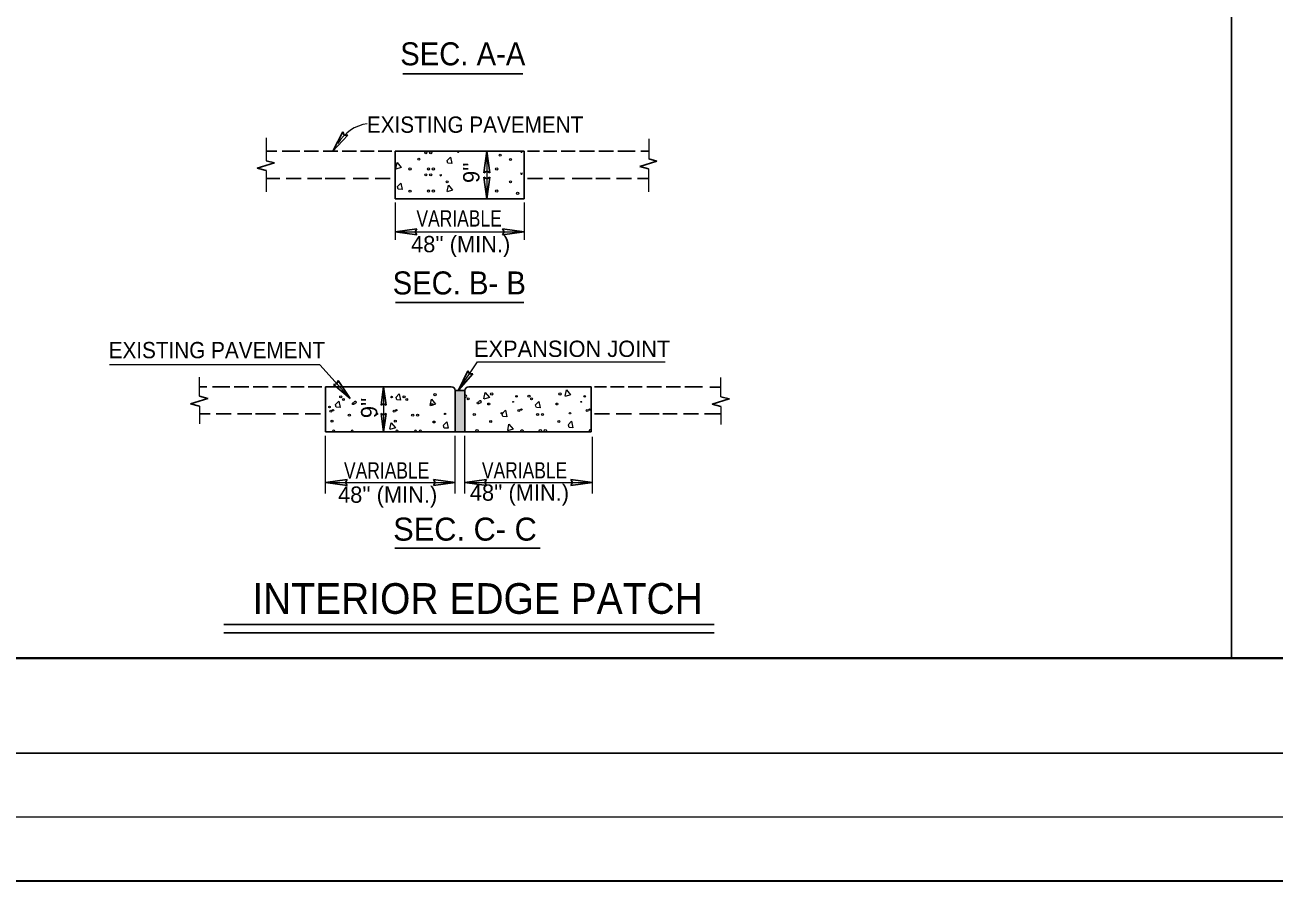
# Model space of a CAD drawing. Extents: x 68 to 441, y -138 to 136.
# Drawn here: x 121.4 to 219.8, y -137.9 to -70.6 of the extents above; entities that cross this region are included whole.
import ezdxf
from ezdxf.enums import TextEntityAlignment as Align

# ---------------------------------------------------------------- set-up
doc = ezdxf.new("R2010")
doc.units = 0
doc.header["$LTSCALE"] = 0.51
doc.layers.add('1', color=7, linetype='Continuous', lineweight=13)

msp = doc.modelspace()

# ---------------------------------------------------------------- hatches: boundary and pattern name
at = {"layer": '1'}
msp.add_hatch(color=256, dxfattribs=at).paths.add_polyline_path([(155.2862, -99.3321), (156.0617, -99.3323), (156.062, -102.5873), (155.2862, -102.5871)])

# ---------------------------------------------------------------- linework, layer by layer
at = {"layer": '1', "lineweight": 25}
for p, q in [((216.4217, 84.6188), (216.4214, -120.384)), ((151.1807, -74.4117), (160.6256, -74.412)), ((145.6557, -80.4996), (146.4441, -78.9721)), ((145.6557, -80.4996), (146.8268, -79.2413)), ((141.2482, -80.4946), (140.409, -80.4946)), ((143.0496, -80.4946), (141.6781, -80.4946)), ((144.5369, -80.4946), (143.3967, -80.4946)), ((146.0577, -80.4946), (144.884, -80.4946)), ((147.512, -80.4946), (146.4048, -80.4948)), ((148.9002, -80.4946), (147.8425, -80.4948)), ((150.3018, -80.4946), (149.2142, -80.4948)), ((157.7753, -80.4948), (157.5413, -82.1978)), ((157.7753, -80.4948), (158.0093, -82.1978)), ((160.9729, -80.4946), (161.9317, -80.4948)), ((162.2457, -80.4946), (163.3034, -80.4948)), ((163.6339, -80.4948), (164.7412, -80.4948)), ((165.0882, -80.4946), (166.2617, -80.4946)), ((166.6087, -80.4948), (167.7489, -80.4948)), ((168.096, -80.4946), (169.4676, -80.4946)), ((169.8974, -80.4948), (170.5282, -80.4948)), ((141.0599, -81.4161), (139.7116, -81.8332)), ((140.409, -81.2424), (141.0599, -81.4161)), ((171.1791, -81.2671), (169.8307, -81.6842)), ((170.5282, -81.0934), (171.1791, -81.2671)), ((140.3964, -82.0159), (139.7116, -81.8332)), ((141.4959, -82.6381), (140.3964, -82.6381)), ((143.1654, -82.6381), (141.9756, -82.6381)), ((144.7851, -82.6378), (143.6612, -82.6381)), ((146.6361, -82.6378), (145.066, -82.6381)), ((148.4538, -82.6378), (147.2473, -82.6378)), ((150.173, -82.6378), (148.9827, -82.6381)), ((157.7753, -84.2283), (157.5413, -82.5253)), ((157.7753, -84.2283), (157.5413, -82.5253)), ((157.7753, -84.2283), (158.0093, -82.5253)), ((157.7753, -84.2283), (158.0093, -82.5253)), ((160.9729, -82.6381), (162.163, -82.6381)), ((162.6917, -82.6378), (163.8984, -82.6378)), ((164.5096, -82.6381), (166.0797, -82.6381)), ((166.3606, -82.6381), (167.4847, -82.6381)), ((167.9805, -82.6381), (169.1703, -82.6383)), ((169.6497, -82.6381), (170.5091, -82.6383)), ((170.5157, -81.8669), (169.8307, -81.6842)), ((150.5742, -86.8369), (152.2772, -86.6029)), ((160.7177, -86.8372), (159.0147, -86.6032)), ((150.5742, -86.8369), (152.2772, -87.0709)), ((160.7177, -86.8372), (159.0147, -87.0712)), ((150.586, -92.3927), (160.7001, -92.393)), ((155.5392, -99.3139), (156.2877, -97.7665)), ((155.5392, -99.3139), (156.6774, -98.0258)), ((135.7491, -99.0301), (135.1472, -99.0301)), ((137.5505, -99.0301), (136.179, -99.0301)), ((139.0377, -99.0301), (137.8976, -99.0301)), ((140.5586, -99.0301), (139.3851, -99.0301)), ((142.0128, -99.0301), (140.9057, -99.0301)), ((143.401, -99.0301), (142.3433, -99.0301)), ((144.8028, -99.0301), (143.7151, -99.0301)), ((145.0753, -99.0301), (145.0753, -102.5868)), ((145.0753, -99.0301), (154.9843, -99.0303)), ((147.0345, -99.9674), (145.7199, -98.8597)), ((147.0345, -99.9674), (146.0674, -98.5463)), ((149.656, -99.0301), (149.457, -100.4777)), ((149.656, -99.0301), (149.457, -100.4777)), ((149.656, -99.0301), (149.8548, -100.4777)), ((149.656, -99.0301), (149.8548, -100.4777)), ((155.2862, -99.3321), (155.2862, -102.5871)), ((156.0617, -99.3323), (156.062, -102.5873)), ((156.3641, -99.0303), (165.9999, -99.0303)), ((165.9999, -99.0303), (165.9999, -102.5873)), ((166.2548, -99.0303), (167.2133, -99.0306)), ((167.5274, -99.0303), (168.5851, -99.0306)), ((168.9156, -99.0306), (170.0228, -99.0306)), ((170.3699, -99.0303), (171.5433, -99.0303)), ((171.8904, -99.0306), (173.0306, -99.0306)), ((173.378, -99.0303), (174.7495, -99.0303)), ((175.3279, -99.0673), (176.1872, -99.0676)), ((135.1472, -100.5566), (134.4623, -100.3739)), ((135.997, -101.1732), (135.1472, -101.1735)), ((137.6662, -101.1735), (136.4765, -101.1735)), ((139.2859, -101.1732), (138.1621, -101.1735)), ((141.1369, -101.1732), (139.5668, -101.1735)), ((142.9547, -101.173), (141.7481, -101.173)), ((144.6738, -101.1732), (143.4836, -101.1735)), ((149.6557, -102.5871), (149.4569, -101.1395)), ((149.6557, -102.5871), (149.8547, -101.1395)), ((166.2546, -101.1737), (167.4447, -101.1737)), ((167.9735, -101.1735), (169.1801, -101.1735)), ((169.7915, -101.1737), (171.3616, -101.1737)), ((171.6425, -101.1735), (172.7663, -101.1737)), ((173.2622, -101.1737), (174.452, -101.1737)), ((174.9314, -101.1737), (176.1985, -101.1737)), ((176.1985, -100.5936), (175.5137, -100.4109)), ((145.0753, -102.5868), (165.9999, -102.5873)), ((145.0927, -106.5737), (146.7957, -106.3397)), ((145.0927, -106.5737), (146.7957, -106.8077)), ((155.2865, -106.5735), (153.5835, -106.3395)), ((155.2865, -106.5735), (153.5835, -106.8075)), ((156.0623, -106.5737), (157.7653, -106.3397)), ((156.0623, -106.5737), (157.7653, -106.8077)), ((166.1072, -106.5735), (164.4042, -106.3395)), ((166.1072, -106.5735), (164.4042, -106.8075)), ((150.5297, -111.7392), (161.9822, -111.7394)), ((137.0883, -117.7512), (175.6918, -117.7518)), ((137.0886, -118.4117), (175.6918, -118.4123)), ((88.6602, -127.8839), (433.6647, -127.8839))]:
    msp.add_line(p, q, dxfattribs=at)
at = {"layer": '1'}
for p, q in [((140.409, -79.4334), (140.409, -81.2424)), ((170.5282, -79.5079), (170.5282, -81.0934)), ((157.7753, -80.4948), (157.7753, -84.2283)), ((140.3964, -82.0159), (140.3964, -83.6781)), ((170.5157, -81.8669), (170.5157, -83.6781)), ((150.5742, -84.5394), (150.5742, -87.4592)), ((160.7179, -84.5397), (160.7177, -87.4594)), ((150.5742, -86.8369), (160.7177, -86.8372)), ((135.1472, -99.7798), (135.1472, -98.2734)), ((176.1985, -99.8168), (176.1985, -98.2923)), ((149.656, -99.0301), (149.6557, -102.5871)), ((135.1472, -100.5566), (135.1472, -101.9596)), ((176.1985, -100.5936), (176.1985, -102.0155)), ((145.0927, -107.4364), (145.0927, -102.8972)), ((155.2865, -107.4364), (155.2862, -102.8969)), ((156.0623, -107.4364), (156.062, -102.8969)), ((166.1072, -107.4353), (166.1068, -102.9707)), ((145.0927, -106.5737), (155.2865, -106.5735)), ((156.0623, -106.5737), (166.1072, -106.5735)), ((73.6602, -132.8843), (433.6647, -132.8843))]:
    msp.add_line(p, q, dxfattribs=at)
at = {"layer": '1', "lineweight": 40}
msp.add_line((103.6606, -120.384), (428.6644, -120.384), dxfattribs=at)
at = {"layer": '1', "lineweight": 35}
msp.add_lwpolyline([(67.6197, -137.9371), (440.5157, -137.9371), (440.5157, 135.837), (67.6197, 135.837)], close=True, dxfattribs=at)
at = {"layer": '1', "lineweight": 25}
for points in [[(146.4441, -78.9721), (146.5617, -79.2158), (146.8268, -79.2413)], [(158.0093, -82.1978), (157.7729, -82.0661), (157.5413, -82.1978)], [(157.5413, -82.5253), (157.7777, -82.6571), (158.0093, -82.5253)], [(157.5413, -82.5253), (157.7777, -82.6571), (158.0093, -82.5253)], [(152.2772, -86.6029), (152.1454, -86.8393), (152.2772, -87.0709)], [(159.0147, -87.0712), (159.1464, -86.8347), (159.0147, -86.6032)], [(156.2877, -97.7665), (156.4116, -98.0072), (156.6774, -98.0258)], [(145.7199, -98.8597), (145.9837, -98.7993), (146.0674, -98.5463)], [(135.1472, -99.7798), (135.8107, -99.9568), (134.4623, -100.3739)], [(149.8548, -100.4777), (149.6539, -100.3657), (149.457, -100.4777)], [(149.8548, -100.4777), (149.6539, -100.3657), (149.457, -100.4777)], [(176.1985, -99.8168), (176.862, -99.9938), (175.5137, -100.4109)], [(149.4569, -101.1395), (149.6578, -101.2515), (149.8547, -101.1395)], [(146.7957, -106.3397), (146.6639, -106.5762), (146.7957, -106.8077)], [(153.5835, -106.8075), (153.7152, -106.5711), (153.5835, -106.3395)], [(157.7653, -106.3397), (157.6335, -106.5762), (157.7653, -106.8077)], [(164.4042, -106.8075), (164.5359, -106.5711), (164.4042, -106.3395)]]:
    msp.add_lwpolyline(points, dxfattribs=at)
for points in [[(150.5744, -84.2283), (160.7179, -84.2283), (160.7179, -80.4948), (150.5744, -80.4946)], [(155.2862, -99.3321), (156.0617, -99.3323), (156.062, -102.5873), (155.2862, -102.5871)]]:
    msp.add_lwpolyline(points, close=True, dxfattribs=at)
at = {"layer": '1'}
for points in [[(150.622, -81.8692), (150.7162, -81.3743), (151.0462, -81.7747), (150.6102, -81.8926)], [(154.6288, -81.2467), (154.9115, -80.9525), (155.0174, -81.4589), (154.7112, -81.4352), (154.6525, -81.2585)], [(150.7164, -83.2897), (150.9991, -82.9952), (151.105, -83.5019), (150.7987, -83.4783), (150.7398, -83.3018)], [(154.6628, -83.6532), (154.7569, -83.1583), (155.0867, -83.5588), (154.651, -83.6768)], [(147.0345, -99.9674), (144.6273, -97.2993), (128.0861, -97.2998)], [(155.5392, -99.3139), (157.0353, -97.0656), (171.8173, -97.0661)], [(163.9541, -99.7657), (164.0482, -99.2709), (164.3782, -99.6714), (163.9423, -99.7894)], [(145.848, -100.4542), (146.1307, -100.1597), (146.2364, -100.6663), (145.9303, -100.6424), (145.8714, -100.466)], [(147.4723, -100.3362), (147.4015, -100.3713), (147.3426, -100.4068), (147.2837, -100.4187), (147.2248, -100.4187), (147.1896, -100.3597), (147.2251, -100.3009), (147.2837, -100.2888), (147.3307, -100.2417), (147.3663, -100.1947), (147.4133, -100.1594), (147.4723, -100.1594), (147.4959, -100.2183), (147.4841, -100.2772)], [(147.4851, -100.2795), (147.471, -100.3348), (147.4692, -100.3362)], [(150.6079, -99.8752), (150.8906, -99.581), (150.9966, -100.0874), (150.6902, -100.0637), (150.6316, -99.8871)], [(153.3275, -100.5098), (153.4217, -100.0149), (153.7517, -100.4154), (153.3158, -100.5332)], [(157.3054, -100.2866), (157.2349, -100.3217), (157.176, -100.3572), (157.1172, -100.3691), (157.0582, -100.3691), (157.0228, -100.3102), (157.0582, -100.2513), (157.1172, -100.2392), (157.1642, -100.1922), (157.1997, -100.1451), (157.2467, -100.1098), (157.3057, -100.1098), (157.3293, -100.1688), (157.3175, -100.2277)], [(157.3185, -100.2299), (157.3042, -100.285), (157.3024, -100.2866)], [(157.5583, -99.9808), (157.6525, -99.4859), (157.9825, -99.8863), (157.5465, -100.0044)], [(161.5982, -100.4872), (161.8808, -100.1929), (161.9865, -100.6993), (161.6804, -100.6754), (161.6216, -100.499)], [(158.9704, -101.1816), (159.2531, -100.8871), (159.359, -101.3937), (159.0527, -101.3698), (158.9941, -101.1932)], [(150.1543, -102.3618), (150.2485, -101.867), (150.5785, -102.2674), (150.1425, -102.3855)], [(154.3429, -102.091), (154.6256, -101.7968), (154.7312, -102.3032), (154.4252, -102.2795), (154.3663, -102.1028)], [(159.4257, -102.4776), (159.5201, -101.9827), (159.8498, -102.3832), (159.4142, -102.501)], [(164.1761, -102.0414), (164.4587, -101.7472), (164.5647, -102.2536), (164.2586, -102.2299), (164.1997, -102.0532)]]:
    msp.add_lwpolyline(points, dxfattribs=at)
for centre, radius in [((152.9754, -80.6121), 0.0833), ((153.3612, -80.6121), 0.0833), ((152.4206, -81.1125), 0.0777), ((158.8303, -80.7984), 0.0833), ((159.6372, -81.1498), 0.0777), ((151.7389, -81.8905), 0.0882), ((152.9754, -82.3556), 0.0833), ((153.1906, -81.8848), 0.0872), ((153.3612, -82.3556), 0.0833), ((153.5764, -81.8848), 0.0872), ((158.562, -81.8848), 0.0872), ((151.7389, -83.634), 0.0882), ((153.1906, -83.6284), 0.0872), ((153.5764, -83.6284), 0.0872), ((154.6517, -82.8933), 0.0777), ((158.562, -83.6284), 0.0872), ((159.6372, -82.8933), 0.0777), ((160.2058, -83.8077), 0.0833), ((146.2795, -99.8192), 0.0829), ((146.4887, -100.0337), 0.0727), ((150.2819, -99.8434), 0.0609), ((151.2651, -99.8192), 0.0829), ((151.4743, -100.0337), 0.0727), ((153.467, -100.4399), 0.0779), ((153.7059, -99.6463), 0.0903), ((156.322, -99.9841), 0.0727), ((157.9289, -100.3903), 0.0779), ((158.1679, -99.5967), 0.0903), ((159.8465, -100.217), 0.0359), ((160.1153, -99.7938), 0.0609), ((161.0984, -99.7696), 0.0829), ((161.3076, -99.9841), 0.0727), ((163.3003, -100.3903), 0.0779), ((163.5393, -99.5967), 0.0903), ((165.2179, -100.217), 0.0359), ((165.4867, -99.7938), 0.0609), ((145.3954, -100.6204), 0.0609), ((145.4935, -100.9537), 0.0765), ((145.6819, -100.882), 0.0553), ((146.9603, -101.2701), 0.0833), ((149.1229, -101.1686), 0.0566), ((150.479, -100.9537), 0.0765), ((150.6674, -100.882), 0.0553), ((151.9458, -101.2701), 0.0833), ((152.3317, -101.2701), 0.0833), ((154.4943, -101.1686), 0.0566), ((156.7936, -101.2205), 0.0833), ((158.9562, -101.119), 0.0566), ((160.3124, -100.9041), 0.0765), ((160.5008, -100.8324), 0.0553), ((161.7791, -101.2205), 0.0833), ((162.165, -101.2205), 0.0833), ((164.3276, -101.119), 0.0566), ((165.6838, -100.9041), 0.0765), ((165.8722, -100.8324), 0.0553), ((145.5925, -101.7308), 0.0765), ((150.578, -101.7308), 0.0765), ((153.6221, -101.8078), 0.0777), ((158.0841, -101.7582), 0.0777), ((163.4555, -101.7582), 0.0777), ((157.0088, -102.4933), 0.0872), ((160.5427, -102.4989), 0.0882), ((161.9943, -102.4933), 0.0872), ((162.3802, -102.4933), 0.0872)]:
    msp.add_circle(centre, radius, dxfattribs=at)
for centre, radius, start, end in [((148.8498, -81.5245), 3.2363, 98.56694, 149.5564), ((155.5238, -80.5106), 0.0566, 163.74236, 16.25632), ((160.5094, -80.5106), 0.0566, 163.80412, 16.19456), ((154.148, -82.3658), 0.0566, 120.61462, 59.3854), ((160.5094, -82.2541), 0.0566, 120.61462, 59.3854), ((156.1129, -99.7696), 0.0829, 232.02298, 127.98038), ((145.7238, -102.5485), 0.0882, 334.15087, 205.84765), ((147.1755, -102.5428), 0.0872, 329.61293, 210.3856), ((150.7093, -102.5485), 0.0882, 334.10379, 205.89474), ((152.161, -102.5428), 0.0872, 329.56327, 210.43525), ((152.5469, -102.5428), 0.0872, 329.55943, 210.43909), ((165.9141, -102.4989), 0.0882, 13.43941, 346.56169)]:
    msp.add_arc(centre, radius, start, end, dxfattribs=at)
at = {"layer": '1', "lineweight": 25}
for centre, start, end in [((154.9843, -99.3323), 0.04836, 89.98421), ((156.3639, -99.3324), 90.00954, 180.00274)]:
    msp.add_arc(centre, 0.302, start, end, dxfattribs=at)

# ---------------------------------------------------------------- texts
at = {"layer": '1'}
for s, height, width, p in [('SEC. A-A', 1.812, 0.95, (155.8887, -73.7322)), ('EXISTING PAVEMENT', 1.284, 0.95, (156.8592, -79.0428)), ('VARIABLE', 1.284, 0.8, (155.5991, -86.4247)), ('SEC. B- B', 1.812, 0.95, (155.6122, -91.767)), ('EXISTING PAVEMENT', 1.284, 0.95, (136.528, -96.7899)), ('VARIABLE', 1.284, 0.8, (149.8956, -106.2624)), ('VARIABLE', 1.284, 0.8, (160.7532, -106.2533)), ('INTERIOR EDGE PATCH', 2.416, 0.95, (157.0508, -116.9076))]:
    msp.add_text(s, height=height, dxfattribs=dict(at, width=width)).set_placement(p, align=Align.CENTER)
for p in [(157.1987, -82.1864), (149.1592, -100.6987)]:
    msp.add_text("9''", height=1.284, rotation=90, dxfattribs=at).set_placement(p, align=Align.CENTER)
for s, height, p in [("48'' (MIN.)", 1.284, (155.7216, -88.4456)), ('EXPANSION JOINT', 1.284, (164.4983, -96.6861)), ("48'' (MIN.)", 1.284, (149.973, -108.166)), ("48'' (MIN.)", 1.284, (160.3496, -108.0032)), ('SEC. C- C', 1.812, (156.0623, -111.1459))]:
    msp.add_text(s, height=height, dxfattribs=at).set_placement(p, align=Align.CENTER)

doc.saveas('drawing.dxf')
